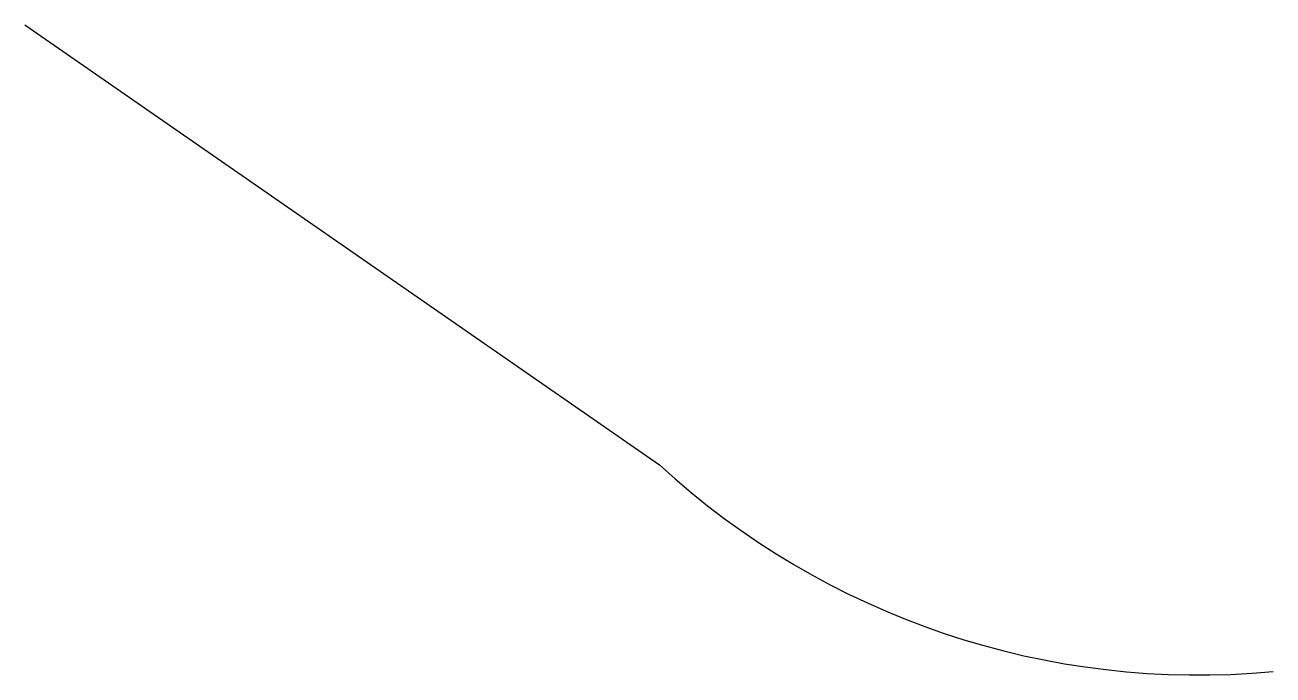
# Model space of a CAD drawing. Header units: millimetres. Extents: x 0 to 31.4, y -16.4 to 0.
import ezdxf

# ---------------------------------------------------------------- set-up
doc = ezdxf.new("R2010")
doc.units = ezdxf.units.MM
doc.header["$MEASUREMENT"] = 0
doc.layers.get('0').update_dxf_attribs({"lineweight": 25, "true_color": 0xffffff})

msp = doc.modelspace()

# ---------------------------------------------------------------- linework, layer by layer
msp.add_line((0, 0), (15.954, -11.067))
msp.add_arc((29.503, 3.645), 20, 227.3558, 275.3851)

doc.saveas('drawing.dxf')
